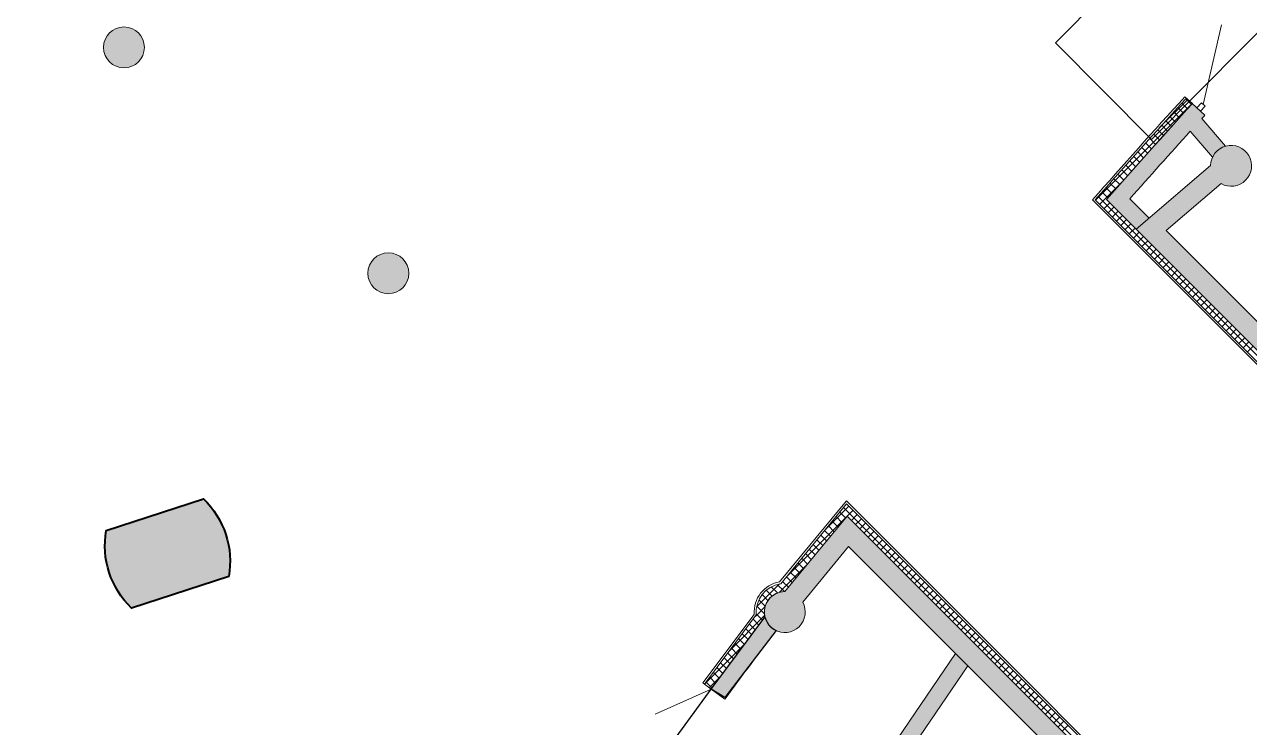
# Model space of a CAD drawing. Header units: millimetres. Extents: x 72919 to 485785, y -53256 to 338519.
# Drawn here: x 165600 to 183571, y 217533 to 227842 of the extents above; entities that cross this region are included whole.
import ezdxf

# ---------------------------------------------------------------- set-up
doc = ezdxf.new("R2010")
doc.units = ezdxf.units.MM
doc.layers.add('door', color=177, linetype='Continuous', lineweight=9)
doc.layers.add('wall', color=5, linetype='Continuous', lineweight=40)

# ---------------------------------------------------------------- blocks, each defined once
blk = doc.blocks.new('Пилон 1')
at = {"layer": 'wall', "lineweight": 9, "ltscale": 400, "true_color": 0x000000}
h = blk.add_hatch(color=18, dxfattribs=at)
h.dxf.hatch_style = 1
edge = h.paths.add_edge_path()
edge.add_line((600, -750), (600, 750))
edge.add_arc((0, -375), 1275, 61.9275, 118.0725)
edge.add_line((-600, 750), (-600, -750))
edge.add_arc((0, 375), 1275, 241.9275, 298.0725)
at = {"layer": 'wall', "color": 0, "ltscale": 400}
blk.add_lwpolyline([(600, -750), (600, 750, 0.25), (-600, 750), (-600, -750, 0.25), (600, -750)], format="xyb", dxfattribs=at)

msp = doc.modelspace()

# ---------------------------------------------------------------- hatches: boundary and pattern name
at = {"ltscale": 500, "true_color": 0x000000}
h = msp.add_hatch(color=18, dxfattribs=at)
h.dxf.hatch_style = 1
edge = h.paths.add_edge_path()
edge.add_arc((167058.89478, 227507.88674), 300, 0, 360)
h = msp.add_hatch(color=18, dxfattribs=at)
h.dxf.hatch_style = 1
h.paths.add_polyline_path([(183028.70691, 225895.92648, -0.1078993794), (183105.8981, 225998.01835), (182623.84972, 226562.42448, 0.0039708363), (181474.06538, 225276.33087), (181909.52614, 224840.87011), (182100.29027, 225003.65937), (181816.85825, 225287.09139, -0.0030657058), (182702.86843, 226277.43432)])
h.paths.add_polyline_path([(183105.8981, 225998.01835, -0.1078194242), (183218.52619, 226058.61893), (182872.27263, 226464.02975, -0.0001523957), (182916.74611, 226512.8722), (182852.12167, 226572.12573), (182851.96147, 226571.95333), (182826.06166, 226596.01991), (182732.47721, 226681.82661, 0.0003715492), (182623.84972, 226562.42448)])
h = msp.add_hatch(color=18, dxfattribs=at)
h.dxf.hatch_style = 1
edge = h.paths.add_edge_path()
edge.add_line((183154.19654, 225508.62964), (182351.23814, 224823.42217))
edge.add_line((182351.23814, 224823.42217), (188751.43593, 218423.22438))
edge.add_line((188751.43593, 218423.22438), (188539.3039, 218211.09235))
edge.add_line((188539.3039, 218211.09235), (181909.52614, 224840.87011))
edge.add_line((181909.52614, 224840.87011), (183001.10053, 225772.36908))
edge.add_arc((183301.09273, 225770.2047), 300, -119.317838551, 179.586629572, ccw=False)
h = msp.add_hatch(color=18, dxfattribs=at)
h.dxf.hatch_style = 1
edge = h.paths.add_edge_path()
edge.add_arc((170936.96521, 224195.70169), 300, 0, 360)
h = msp.add_hatch(color=18, dxfattribs=at)
h.dxf.hatch_style = 1
edge = h.paths.add_edge_path()
edge.add_line((188675.0347, 209201.17144), (189720.17222, 208156.03392))
edge.add_line((189720.17222, 208156.03392), (189932.30426, 208368.16596))
edge.add_line((189932.30426, 208368.16596), (177667.38936, 220633.08085))
edge.add_line((177667.38936, 220633.08085), (176754.44728, 219525.9396))
edge.add_arc((176754.08587, 219225.93981), 300, 89.93097687, 389.100038895)
edge.add_line((177016.21744, 219371.84061), (177688.7605, 220187.44564))
edge.add_line((177688.7605, 220187.44564), (188300.08391, 209576.12223))
edge.add_arc((188388.29715, 209289.38468), 300, 107.100227326, 342.899772674)
h = msp.add_hatch(color=18, dxfattribs=at)
h.dxf.hatch_style = 1
h.paths.add_polyline_path([(178599.47874, 217649.82541), (177899.04861, 216619.64286), (178105.78901, 216479.07825), (178790.73077, 217486.48074)])
h.paths.add_polyline_path([(179437.89118, 218438.31496), (179257.93409, 218618.27206), (178599.47874, 217649.82541), (178790.73077, 217486.48074)])
h.paths.add_polyline_path([(176626.47986, 218954.43161, -0.0663378645), (176559.83216, 218997.32334, 0.0053104788), (175761.12237, 218031.85198), (175874.53159, 217949.47102, -0.0028957843)])
h.paths.add_polyline_path([(176559.83216, 218997.32334, -0.1563143008), (176463.13533, 219152.81128), (175672.25702, 218096.40416), (175761.12237, 218031.85198, -0.0053104788)])

# ---------------------------------------------------------------- linework, layer by layer
at = {"color": 18, "ltscale": 500, "true_color": 0x000000}
for points in [[(415650.43379, 180914.99944, 0.4142135624), (336810.43379, 259754.99944), (221610.43379, 259754.99944, 0.4142135624), (142770.43379, 180914.99944), (142770.43379, 104414.99944, 0.4142135624), (221610.43379, 25574.99944), (336810.43379, 25574.99944, 0.4142135624), (415650.43379, 104414.99944)], [(414950.43379, 180914.99944, 0.4142135624), (336810.43379, 259054.99944), (221610.43379, 259054.99944, 0.4142135624), (143470.43379, 180914.99944), (143470.43379, 104414.99944, 0.4142135624), (221610.43379, 26274.99944), (336810.43379, 26274.99944, 0.4142135624), (414950.43379, 104414.99944)]]:
    msp.add_lwpolyline(points, format="xyb", close=True, dxfattribs=at)
for points in [[(175672.25702, 218096.40416), (176463.13533, 219152.81128), (176474.12323, 219118.13945), (176493.15855, 219077.89614), (176515.42104, 219044.17321), (176538.75706, 219017.05348), (176560.77579, 218998.4396), (176592.82774, 218972.96587), (176626.47986, 218954.43161), (175874.53159, 217974.33071), (175672.25702, 218096.40416)], [(174608.4981, 216631.98723), (175672.25702, 218096.40416)]]:
    msp.add_lwpolyline(points, dxfattribs=at)
at = {"layer": 'door', "linetype": 'ByBlock', "ltscale": 100}
for p, q in [((183162.00781, 227838.99468), (182894.13221, 226669.27562)), ((175672.25702, 218096.40416), (174850.09921, 217730.26686))]:
    msp.add_line(p, q, dxfattribs=at)
at = {"layer": 'door', "ltscale": 100}
for p, q in [((182800.16186, 226620.08648), (182868.23241, 226693.3422)), ((182920.03202, 226645.20905), (182851.96147, 226571.95333)), ((182868.23241, 226693.3422), (182920.03202, 226645.20905)), ((182851.96147, 226571.95333), (182800.16186, 226620.08648))]:
    msp.add_line(p, q, dxfattribs=at)
at = {"layer": 'wall', "color": 18, "lineweight": 18, "ltscale": 0.007407, "true_color": 0x000000}
for p, q in [((182733.61566, 226683.0761), (182622.73832, 226784.10191)), ((182916.74611, 226512.8722), (182732.47721, 226681.82661)), ((183218.52619, 226058.61893), (182872.27263, 226464.02975)), ((183028.70691, 225895.92648), (182702.86843, 226277.43432)), ((181909.52614, 224840.87011), (181474.06538, 225276.33087)), ((182100.29027, 225003.65937), (181816.85825, 225287.09139))]:
    msp.add_line(p, q, dxfattribs=at)
at = {"layer": 'wall', "color": 18, "lineweight": 18, "ltscale": 0.007407, "true_color": 0x000000, "extrusion": (0.707107, 0.707107, 0)}
msp.add_line((188498.41405, 218170.20251), (181350.7718, 225317.84476), dxfattribs=at)
at = {"layer": 'wall', "color": 18, "lineweight": 18, "ltscale": 0.007407, "true_color": 0x000000, "extrusion": (-0.707107, -0.707107, 0)}
msp.add_line((189970.96393, 208406.82563), (177617.08851, 220760.70105), dxfattribs=at)
at = {"layer": 'wall', "color": 18, "lineweight": 18, "ltscale": 0.007407, "true_color": 0x000000}
msp.add_lwpolyline([(186902.93533, 233798.43336), (188312.33577, 232379.423), (182134.32414, 226153.74989), (180724.9237, 227572.76025)], close=True, dxfattribs=at)
for points in [[(181313.28964, 225267.40098), (182731.1821, 226685.29344)], [(182603.48749, 226540.00281), (182518.53597, 226624.95433)], [(182662.39745, 226604.83653), (182577.44921, 226689.78478)], [(182134.00894, 226019.53186), (182049.02921, 226104.51159)], [(182192.51859, 226084.7659), (182107.54258, 226169.74191)], [(182251.0783, 226149.94988), (182166.10595, 226234.92223)], [(181958.78045, 225823.52929), (181873.78921, 225908.52053)], [(182017.13987, 225888.91356), (181932.15252, 225973.90091)], [(181900.47112, 225758.09494), (181815.47594, 225843.09012)], [(181375.16148, 225205.52914), (181684.99067, 225515.35833)], [(181609.67605, 225430.17157), (181524.66031, 225515.18731)], [(181309.66271, 225271.02791), (181309.64279, 225271.02726)], [(188454.45108, 218126.23954), (181309.66271, 225271.02791)], [(177646.40867, 220607.63719), (177561.16467, 220692.8812)], [(177646.40867, 220607.63719), (177561.16467, 220692.8812)], [(177658.84091, 220811.33493), (190017.15707, 208453.01877)], [(177668.15418, 220632.31603), (177753.007, 220717.16884)], [(177668.15418, 220632.31603), (177753.007, 220717.16884)], [(177590.48483, 220539.81735), (177505.24083, 220625.06135)], [(177590.48483, 220539.81735), (177505.24083, 220625.06135)], [(177915.64156, 220384.82866), (178000.49437, 220469.68147)], [(177977.5134, 220322.95681), (178062.36621, 220407.80963)], [(177310.86563, 220200.71812), (177225.62162, 220285.96213)], [(177310.86563, 220200.71812), (177225.62162, 220285.96213)], [(178225.00077, 220075.46944), (178309.85359, 220160.32225)], [(177143.09411, 219997.25858), (177057.8501, 220082.50259)], [(177143.09411, 219997.25858), (177057.8501, 220082.50259)], [(177199.01795, 220065.07843), (177113.77394, 220150.32243)], [(177199.01795, 220065.07843), (177113.77394, 220150.32243)], [(178286.87262, 220013.59759), (178371.72543, 220098.45041)], [(176919.39874, 219725.9792), (176834.15473, 219811.22321)], [(176919.39874, 219725.9792), (176834.15473, 219811.22321)], [(176807.55106, 219590.33951), (176722.30705, 219675.58351)], [(176807.55106, 219590.33951), (176722.30705, 219675.58351)], [(176863.4749, 219658.15935), (176778.23089, 219743.40336)], [(176863.4749, 219658.15935), (176778.23089, 219743.40336)], [(178596.23183, 219704.23838), (178681.08465, 219789.09119)], [(178658.10368, 219642.36653), (178742.95649, 219727.21935)], [(178658.10368, 219642.36653), (178742.95649, 219727.21935)], [(178719.97552, 219580.49469), (178804.82833, 219665.34751)], [(178719.97552, 219580.49469), (178804.82833, 219665.34751)], [(176644.99937, 219505.40383), (176554.77001, 219595.63318)], [(176644.99937, 219505.40383), (176554.77001, 219595.63318)], [(178843.71921, 219456.751), (178928.57202, 219541.60382)], [(178843.71921, 219456.751), (178928.57202, 219541.60382)], [(178905.59105, 219394.87916), (178990.44386, 219479.73198)], [(178905.59105, 219394.87916), (178990.44386, 219479.73198)], [(176341.77332, 219182.19148), (176464.73187, 219305.15002)], [(178967.46289, 219333.00732), (179052.31571, 219417.86013)], [(175552.17921, 218186.30032), (176305.34274, 219192.33033)], [(176463.13533, 219152.81128), (175672.25702, 218096.40416)], [(175947.1618, 218663.83628), (176458.42513, 219175.09961)], [(176374.08192, 219033.85915), (176288.35701, 219119.58407)], [(179153.07842, 219147.39179), (179237.93124, 219232.2446)], [(179276.82211, 219023.6481), (179361.67492, 219108.50092)], [(176215.14677, 218821.56325), (176129.42185, 218907.28816)], [(176321.10353, 218963.09385), (176235.37862, 219048.81876)], [(176109.19, 218680.03264), (176023.46508, 218765.75755)], [(179524.30948, 218776.16073), (179609.1623, 218861.01354)], [(179586.18133, 218714.28888), (179671.03414, 218799.1417)], [(175950.25484, 218467.73674), (175864.52993, 218553.46165)], [(176003.23323, 218538.50204), (175917.50832, 218624.22695)], [(176056.21161, 218609.26734), (175970.4867, 218694.99225)], [(177899.04861, 216619.64286), (179257.93409, 218618.27206)], [(179771.79686, 218528.67335), (179856.64967, 218613.52617)], [(178105.78901, 216479.07825), (179437.89118, 218438.31496)], [(179895.54054, 218404.92967), (179980.39336, 218489.78248)], [(180019.28423, 218281.18598), (180104.13704, 218366.03879)], [(175685.36292, 218113.91023), (175599.63801, 218199.63514)], [(175738.3413, 218184.67553), (175652.61639, 218270.40044)], [(175791.31969, 218255.44083), (175705.59478, 218341.16574)], [(180143.02792, 218157.44229), (180227.88073, 218242.29511)], [(180204.89976, 218095.57045), (180289.75257, 218180.42326)], [(180266.7716, 218033.69861), (180351.62442, 218118.55142)], [(180452.38713, 217848.08308), (180537.23995, 217932.93589)], [(180576.13082, 217724.33939), (180660.98363, 217809.1922)], [(180823.61819, 217476.85202), (180908.47101, 217561.70483)]]:
    msp.add_lwpolyline(points, dxfattribs=at)
for points in [[(181474.06538, 225276.33087, -0.0043462827), (182733.61566, 226683.0761, -0.0043462827)], [(182872.27263, 226464.02975, -0.0001524561), (182916.76375, 226512.89156, -0.0001524561)], [(181816.85825, 225287.09139, -0.0030657058), (182702.86843, 226277.43432, -0.0030657058)], [(175672.25702, 218096.40416), (175874.53159, 217949.47102, -0.0028957843), (176626.47986, 218954.43161)]]:
    msp.add_lwpolyline(points, format="xyb", dxfattribs=at)
at = {"layer": 'wall', "color": 18, "lineweight": 18, "ltscale": 0.007407, "true_color": 0x000000, "extrusion": (0.707107, -0.707107, 0)}
for points, elevation in [([(288904.86085, 0), (289497.09824, 0)], -31167.75019), ([(287495.96344, 0), (287615.96344, 0)], -30905.25019), ([(287495.96344, 0), (287615.96344, 0)], -30817.75019), ([(287495.96344, 0), (287615.96344, 0)], -30730.25019), ([(287495.96344, 0), (287615.96344, 0)], -30642.75019), ([(287495.96344, 0), (287615.96344, 0)], -30555.25019), ([(287495.96344, 0), (287615.96344, 0)], -30467.75019), ([(287495.96344, 0), (287615.96344, 0)], -30292.75019), ([(287495.96344, 0), (287615.96344, 0)], -30205.25019), ([(287495.96344, 0), (287615.96344, 0)], -30117.75019), ([(287495.96344, 0), (287615.96344, 0)], -30030.25019), ([(287495.96344, 0), (287615.96344, 0)], -29942.75019), ([(287495.96344, 0), (287615.96344, 0)], -29855.25019), ([(287495.96344, 0), (287615.96344, 0)], -29767.75019), ([(287495.96344, 0), (287615.96344, 0)], -29680.25019), ([(287495.96344, 0), (287615.96344, 0)], -29592.75019), ([(287495.96344, 0), (287615.96344, 0)], -29242.75019), ([(287495.96344, 0), (287615.96344, 0)], -29155.25019), ([(287495.96344, 0), (287615.96344, 0)], -29067.75019), ([(287495.96344, 0), (287615.96344, 0)], -28980.25019), ([(287495.96344, 0), (287615.96344, 0)], -28892.75019), ([(287495.96344, 0), (287615.96344, 0)], -28805.25019), ([(287495.96344, 0), (287615.96344, 0)], -28455.25019), ([(287495.96344, 0), (287615.96344, 0)], -28367.75019), ([(287495.96344, 0), (287615.96344, 0)], -28280.25019), ([(287495.96344, 0), (287615.96344, 0)], -28192.75019), ([(287495.96344, 0), (287615.96344, 0)], -28105.25019), ([(287495.96344, 0), (287615.96344, 0)], -28017.75019), ([(287495.96344, 0), (287615.96344, 0)], -27930.25019), ([(281285.88856, 0), (281760.96344, 0)], -30467.75019), ([(281285.88856, 0), (281760.96344, 0)], -30467.75019), ([(280375.70293, 0), (281629.7123, 0)], -30380.25019), ([(280375.70293, 0), (281629.7123, 0)], -30380.25019), ([(281640.96344, 0), (281760.96344, 0)], -30292.75019), ([(281640.96344, 0), (281760.96344, 0)], -30205.25019), ([(281640.96344, 0), (281760.96344, 0)], -30117.75019), ([(281640.96344, 0), (281760.96344, 0)], -29855.25019), ([(281640.96344, 0), (281760.96344, 0)], -29767.75019), ([(281640.96344, 0), (281760.96344, 0)], -29680.25019), ([(281640.96344, 0), (281760.96344, 0)], -29417.75019), ([(281640.96344, 0), (281760.96344, 0)], -29330.25019), ([(280148.75549, 0), (280719.52667, 0)], -30292.75019), ([(280148.75549, 0), (280719.52667, 0)], -30292.75019), ([(281640.96344, 0), (281760.96344, 0)], -29242.75019), ([(281640.96344, 0), (281760.96344, 0)], -29155.25019), ([(279765.17954, 0), (280235.14322, 0)], -30380.25019), ([(279765.17954, 0), (280235.14322, 0)], -30380.25019), ([(281640.96344, 0), (281760.96344, 0)], -28805.25019), ([(281640.96344, 0), (281760.96344, 0)], -28805.25019), ([(281640.96344, 0), (281760.96344, 0)], -28455.25019), ([(281640.96344, 0), (281760.96344, 0)], -28367.75019), ([(279640.85067, 0), (279677.67763, 0)], -30292.75019), ([(281640.96344, 0), (281760.96344, 0)], -28192.75019), ([(281640.96344, 0), (281760.96344, 0)], -28017.75019), ([(281640.96344, 0), (281760.96344, 0)], -27930.25019), ([(281640.96344, 0), (281760.96344, 0)], -27842.75019), ([(278423.37467, 0), (279266.79566, 0)], -30117.75019), ([(281640.96344, 0), (281760.96344, 0)], -27580.25019), ([(281640.96344, 0), (281760.96344, 0)], -27492.75019), ([(281640.96344, 0), (281760.96344, 0)], -27317.75019), ([(281640.96344, 0), (281760.96344, 0)], -27142.75019), ([(278431.9127, 0), (278658.05766, 0)], -30030.25019), ([(281640.96344, 0), (281760.96344, 0)], -26967.75019), ([(281640.96344, 0), (281760.96344, 0)], -26617.75019), ([(281640.96344, 0), (281760.96344, 0)], -26530.25019), ([(281640.96344, 0), (281760.96344, 0)], -26355.25019), ([(281640.96344, 0), (281760.96344, 0)], -26180.25019), ([(281640.96344, 0), (281760.96344, 0)], -26092.75019), ([(281640.96344, 0), (281760.96344, 0)], -26005.25019)]:
    msp.add_lwpolyline(points, dxfattribs=dict(at, elevation=elevation))
at = {"layer": 'wall', "color": 18, "lineweight": 18, "ltscale": 0.007407, "true_color": 0x000000, "extrusion": (0.707107, 0.707107, 0)}
for points, elevation in [([(31076.11465, 0), (31196.24506, 0)], 289483.13647), ([(31063.54846, 0), (31183.69277, 0)], 289220.63647), ([(31045.80306, 0), (31165.967, 0)], 288870.63647), ([(31050.34556, 0), (31170.50447, 0)], 288958.13647), ([(31054.81729, 0), (31174.97125, 0)], 289045.63647), ([(30991.16202, 0), (31111.38646, 0)], 287908.13647), ([(30996.48362, 0), (31116.70217, 0)], 287995.63647), ([(30974.77185, 0), (31095.01445, 0)], 287645.63647), ([(30980.30615, 0), (31100.54261, 0)], 287733.13647), ([(30546.44348, 0), (13036.12283, 0)], 281790.96344), ([(30361.35252, 0), (30481.90575, 0)], 281433.13647), ([(30361.35252, 0), (30481.90575, 0)], 281433.13647), ([(13036.12283, 0), (30381.33181, 0)], 281640.96344), ([(30277.23506, 0), (30397.7883, 0)], 280558.13647), ([(30277.23506, 0), (30397.7883, 0)], 280558.13647), ([(30327.13938, 0), (30448.58165, 0)], 279945.63647), ([(30327.13938, 0), (30448.58165, 0)], 279945.63647), ([(30330.31816, 0), (30450.83946, 0)], 280033.13647), ([(30330.31816, 0), (30450.83946, 0)], 280033.13647), ([(30296.38756, 0), (30427.39398, 0)], 279858.13647), ([(30177.59502, 0), (30283.8041, 0)], 279683.13647), ([(30039.24527, 0), (30160.4786, 0)], 278720.63647)]:
    msp.add_lwpolyline(points, dxfattribs=dict(at, elevation=elevation))
at = {"layer": 'wall', "color": 18, "lineweight": 18, "ltscale": 0.007407, "true_color": 0x000000, "extrusion": (-0.707107, -0.707107, 0)}
for points, elevation in [([(-31059.21825, 0), (-31179.36735, 0)], -289133.13647), ([(-31026.92517, 0), (-31147.11001, 0)], -288520.63647), ([(-31006.91421, 0), (-31127.1212, 0)], -288170.63647), ([(-31001.73435, 0), (-31121.94708, 0)], -288083.13647), ([(-31113.50456, 0), (-20981.12283, 0)], -287465.96344), ([(-30972.87896, 0), (-20981.12283, 0)], -287615.96344), ([(-30336.11728, 0), (-30456.67052, 0)], -281170.63647), ([(-30336.11728, 0), (-30456.67052, 0)], -281170.63647), ([(-30344.52903, 0), (-30465.08226, 0)], -281258.13647), ([(-30344.52903, 0), (-30465.08226, 0)], -281258.13647), ([(-30352.94078, 0), (-30473.49401, 0)], -281345.63647), ([(-30352.94078, 0), (-30473.49401, 0)], -281345.63647), ([(-30319.29379, 0), (-30439.84703, 0)], -280995.63647), ([(-30319.29379, 0), (-30439.84703, 0)], -280995.63647), ([(-30294.05856, 0), (-30414.61179, 0)], -280733.13647), ([(-30294.05856, 0), (-30414.61179, 0)], -280733.13647), ([(-30285.64681, 0), (-30406.20004, 0)], -280645.63647), ([(-30285.64681, 0), (-30406.20004, 0)], -280645.63647), ([(-30248.345, 0), (-30397.02819, 0)], -280208.13647), ([(-30248.345, 0), (-30397.02819, 0)], -280208.13647), ([(-30225.31542, 0), (-30383.87207, 0)], -279770.63647), ([(-30283.8041, 0), (-30307.62677, 0)], -279683.13647), ([(-30139.86327, 0), (-30261.0966, 0)], -279420.63647), ([(-30114.70877, 0), (-30235.9421, 0)], -279245.63647), ([(-30051.82252, 0), (-30173.05585, 0)], -278808.13647)]:
    msp.add_lwpolyline(points, dxfattribs=dict(at, elevation=elevation))
at = {"layer": 'wall', "color": 18, "lineweight": 18, "ltscale": 0.007407, "true_color": 0x000000}
for points in [[(181909.52614, 224840.87011), (183001.10053, 225772.36908, -3.6619418103), (183154.19654, 225508.62964), (182351.23814, 224823.42217), (188751.43593, 218423.22438), (188539.3039, 218211.09235)], [(188675.0347, 209201.17144), (189720.17222, 208156.03392), (189932.30426, 208368.16596), (177667.38936, 220633.08085), (176754.44728, 219525.9396, 3.6786487101), (177016.21744, 219371.84061), (177688.7605, 220187.44564), (188300.08391, 209576.12223, 1.6609870017)]]:
    msp.add_lwpolyline(points, format="xyb", close=True, dxfattribs=at)
at = {"layer": 'wall', "color": 18, "lineweight": 18, "ltscale": 0.007407, "true_color": 0x000000, "extrusion": (0.032239, -0.99948, 0), "elevation": -219308.65989}
msp.add_lwpolyline([(188477.96027, 0), (188477.94033, 0)], dxfattribs=at)
at = {"layer": 'wall', "color": 18, "lineweight": 18, "ltscale": 0.007407, "true_color": 0x000000, "extrusion": (-0.707107, 0.707107, 0)}
for elevation in [30380.25019, 29505.25019, 29417.75019, 29330.25019, 28717.75019, 28630.25019, 28542.75019]:
    msp.add_lwpolyline([(-287495.96344, 0), (-287615.96344, 0)], dxfattribs=dict(at, elevation=elevation))
at = {"layer": 'wall', "color": 18, "lineweight": 18, "ltscale": 0.007407, "true_color": 0x000000, "extrusion": (0.771527, -0.636197, 0)}
for points, elevation in [([(281883.19438, 0), (283420.87614, 0)], -3440.82138), ([(281883.19438, 0), (283420.87614, 0)], -3440.82138), ([(283387.85381, 0), (281871.81335, 0)], -3410.82138), ([(283387.85381, 0), (281871.81335, 0)], -3410.82138), ([(283255.76446, 0), (281820.76446, 0)], -3290.82138), ([(283255.76446, 0), (281820.76446, 0)], -3290.82138)]:
    msp.add_lwpolyline(points, dxfattribs=dict(at, elevation=elevation))
at = {"layer": 'wall', "color": 18, "lineweight": 18, "ltscale": 0.007407, "true_color": 0x000000, "extrusion": (0.800519, -0.599308, 0), "elevation": 9802.08194}
msp.add_lwpolyline([(279871.99875, 0), (281140.19116, 0)], dxfattribs=at)
at = {"layer": 'wall', "color": 18, "lineweight": 18, "ltscale": 0.007407, "true_color": 0x000000, "extrusion": (0.599308, 0.800519, 0), "elevation": 279871.99875}
for points in [[(-9802.08194, 0), (-9772.08194, 0)], [(-9922.08194, 0), (-9802.08194, 0)]]:
    msp.add_lwpolyline(points, dxfattribs=at)
at = {"layer": 'wall', "color": 18, "lineweight": 18, "ltscale": 0.007407, "true_color": 0x000000}
for centre in [(167058.90981, 227506.40243), (170936.98024, 224194.21738)]:
    msp.add_circle(centre, 300, dxfattribs=at)
for centre, radius, start, end in [((263018.88713, 153531.21201), 108763.62729, 137.6618070896, 138.7320269817), ((263018.88713, 153531.21201), 108613.62729, 137.6626987823, 138.6578954224), ((176754.08587, 219225.93981), 420, 98.178025552, 185.794963898), ((176754.08587, 219225.93981), 420, 98.178025525, 185.794963898), ((176754.08587, 219225.93981), 300, 89.930976866, 194.108670169), ((176754.08587, 219225.93981), 300, 89.930976893, 194.108670169), ((263010.43379, 153534.99944), 108610, 142.8315835105, 143.5277534904)]:
    msp.add_arc(centre, radius, start, end, dxfattribs=at)
at = {"layer": 'wall', "color": 18, "lineweight": 18, "ltscale": 0.007407, "true_color": 0x000000, "extrusion": (0, 0, -1)}
for centre, radius, start, end in [((-263018.88713, 153531.21201), 108733.62729, 41.2827757997, 42.3381929104), ((-176754.08587, 219225.93981), 450, 355.716718808, 80.321993338), ((-176754.08587, 219225.93981), 450, 355.716718812, 80.321993338), ((-176754.08587, 219225.93981), 420, 354.205036102, 81.821974448), ((-176754.08587, 219225.93981), 420, 354.205036102, 81.821974475)]:
    msp.add_arc(centre, radius, start, end, dxfattribs=at)

# ---------------------------------------------------------------- block references
at = {"layer": 'wall', "color": 18, "lineweight": 18, "ltscale": 0.007407, "true_color": 0x000000, "xscale": -1, "rotation": 107.9999999999911}
msp.add_blockref('Пилон 1', (167697.54128, 220085.00866), dxfattribs=at)

doc.saveas('drawing.dxf')
